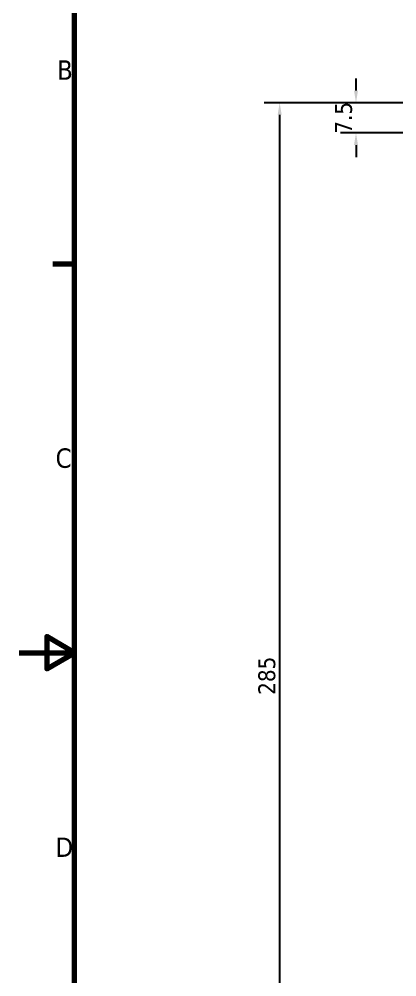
# Model space of a CAD drawing. Header units: millimetres. Extents: x 2121 to 4904, y 892 to 1933.
# Drawn here: x 2121.2 to 2261.9, y 1378.1 to 1734.6 of the extents above; entities that cross this region are included whole.
import ezdxf

# ---------------------------------------------------------------- set-up
doc = ezdxf.new("R2010")
doc.units = ezdxf.units.MM
doc.header["$LTSCALE"] = 1.8
doc.layers.add('경계(ISO)', color=7, linetype='Continuous', lineweight=70)
doc.layers.add('치수(ISO)', color=7, linetype='Continuous', lineweight=25)
doc.styles.add('주 문자 (ISO)', font='')
doc.styles.add('주 텍스트 (ISO)', font='')
doc.styles.get('주 문자 (ISO)').set_extended_font_data('Tahoma')
doc.styles.get('주 텍스트 (ISO)').set_extended_font_data('Tahoma')
doc.dimstyles.new('기본값 (ISO)', dxfattribs={"dimscale": 1.8, "dimtxt": 3.5, "dimasz": 2.5, "dimexe": 3.175, "dimexo": 0, "dimgap": 0.762, "dimtad": 1, "dimrnd": 1e-08, "dimzin": 0, "dimtxsty": '주 텍스트 (ISO)', "dimcen": 0.09, "dimdle": 10, "dimclrd": 256, "dimclre": 256, "dimclrt": 256, "dimazin": 0, "dimtfac": 1.001486, "dimtmove": 0, "dimatfit": 3, "dimfxl": 1, "dimtolj": 1, "dimtzin": 0, "dimlwd": -1, "dimlwe": -1, "dimarcsym": 0})

# ---------------------------------------------------------------- blocks, each defined once
blk = doc.blocks.new('경계 Default Border')
at = {"layer": '경계(ISO)'}
blk.add_line((10, 280), (6.1, 280), dxfattribs=at)
at = {"layer": '경계(ISO)', "flags": 128}
for points in [[(10, 10), (10, 410), (584, 410), (584, 10), (10, 10)], [(0, 210), (10, 210), (5, 212.89), (5, 207.11), (10, 210)]]:
    blk.add_lwpolyline(points, dxfattribs=at)
at = {"layer": '경계(ISO)', "char_height": 3.5, "attachment_point": 7, "style": '주 텍스트 (ISO)'}
for s, insert in [('B', (6.85, 313.25)), ('C', (6.57, 243.25)), ('D', (6.56, 173.19))]:
    blk.add_mtext(s, dxfattribs=dict(at, insert=insert))
blk = doc.blocks.new('*D711')
at = {"layer": 'Defpoints', "color": 0}
for p in [(2266.81, 1703.53), (2218.26, 1276.03), (2266.81, 1276.03)]:
    blk.add_point(p, dxfattribs=at)
at = {"layer": '치수(ISO)', "color": 7}
for p, q in [((2266.81, 1703.53), (2212.54, 1703.53)), ((2218.26, 1699.03), (2218.26, 1280.53)), ((2266.81, 1276.03), (2212.54, 1276.03))]:
    blk.add_line(p, q, dxfattribs=at)
for points in [[(2219.01, 1699.03), (2217.51, 1699.03), (2218.26, 1703.53)], [(2217.51, 1280.53), (2219.01, 1280.53), (2218.26, 1276.03)]]:
    blk.add_solid(points, dxfattribs=at)
at = {"layer": '치수(ISO)', "color": 7, "insert": (2210.3, 1483.14), "char_height": 6.3, "attachment_point": 1, "rotation": 90, "style": '주 문자 (ISO)'}
blk.add_mtext('\\A1;285', dxfattribs=at)
blk = doc.blocks.new('*D716')
at = {"layer": 'Defpoints', "color": 0}
for p in [(2246.71, 1703.53), (2280.76, 1703.53), (2280.76, 1692.28)]:
    blk.add_point(p, dxfattribs=at)
at = {"layer": '치수(ISO)', "color": 7}
for p, q in [((2246.71, 1708.03), (2246.71, 1712.53)), ((2280.76, 1703.53), (2240.99, 1703.53)), ((2280.76, 1692.28), (2240.99, 1692.28)), ((2246.71, 1687.78), (2246.71, 1683.28))]:
    blk.add_line(p, q, dxfattribs=at)
for points in [[(2245.96, 1708.03), (2247.46, 1708.03), (2246.71, 1703.53)], [(2247.46, 1687.78), (2245.96, 1687.78), (2246.71, 1692.28)]]:
    blk.add_solid(points, dxfattribs=at)
at = {"layer": '치수(ISO)', "color": 7, "insert": (2242.12, 1697.91), "char_height": 6.3, "attachment_point": 5, "rotation": 90, "style": '주 문자 (ISO)'}
blk.add_mtext('\\A1;7.5', dxfattribs=at)

msp = doc.modelspace()

# ---------------------------------------------------------------- block references
at = {"xscale": 2.0655, "yscale": 2.0655, "zscale": 2.0655}
msp.add_blockref('경계 Default Border', (2121.178, 1065.062), dxfattribs=at)

# ---------------------------------------------------------------- dimensions: what is measured, and where the dimension line sits
at = {"layer": '치수(ISO)', "color": 7}
for base, p1, p2, picture, middle in [((2246.707, 1703.533), (2280.759, 1692.283), (2280.759, 1703.533), '*D716', (2246.707, 1697.908)), ((2218.256, 1276.033), (2266.809, 1703.533), (2266.809, 1276.033), '*D711', (2218.256, 1489.783))]:
    dim = msp.add_linear_dim(base=base, p1=p1, p2=p2, angle=90, dimstyle='기본값 (ISO)', override={"dimlfac": 0.66667, "dimzin": 8, "dimdsep": 46, "dimtxsty": '주 문자 (ISO)', "dimclrd": 7, "dimclre": 7, "dimclrt": 7, "dimtofl": 0, "dimatfit": 1}, dxfattribs=at)
    dim.commit()
    dim.dimension.update_dxf_attribs({"geometry": picture, "text_midpoint": middle, "dimtype": 160})

doc.saveas('drawing.dxf')
